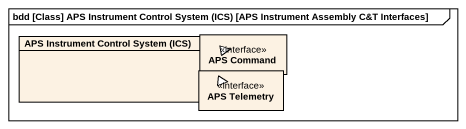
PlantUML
@startuml
mainframe bdd [Class] APS Instrument Control System (ICS) [APS Instrument Assembly C&T Interfaces]
hide circle
hide empty members
class "APS Instrument Control System (ICS)" as APS_Instrument_Control
interface "APS Telemetry" as APS_Telemetry
interface "APS Command" as APS_Command
APS_Instrument_Control .right.|> APS_Telemetry
APS_Instrument_Control .right.|> APS_Command
@enduml
